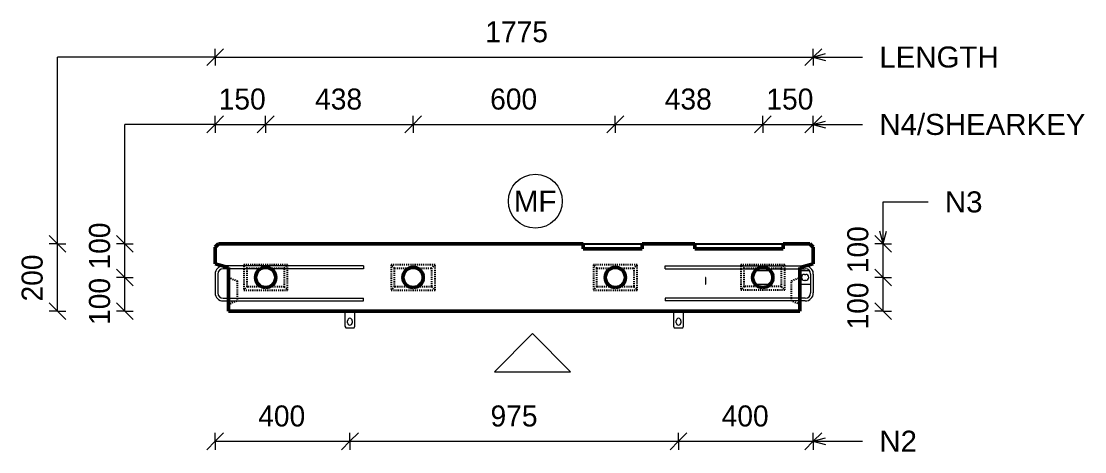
# Model space of a CAD drawing. Header units: millimetres. Extents: x -6666 to 6873, y 1067 to 19439.
# Drawn here: x -6666 to -3511, y 17517 to 18797 of the extents above; entities that cross this region are included whole.
import ezdxf

# ---------------------------------------------------------------- set-up
doc = ezdxf.new("R2010")
doc.units = ezdxf.units.MM
doc.linetypes.add('Dash', pattern=[6.36, 3.18, -3.18])
for name, color, linetype, lineweight in [('A-ANNO-DIMS', 211, 'Continuous', 9), ('A-ANNO-DIMS-25', 211, 'Continuous', 9), ('A-DETL-THIN', 151, 'Continuous', 18), ('A-GENM', 13, 'Continuous', 18), ('A-WALL', 113, 'Continuous', 25), ('A-WALL-HDLN', 110, 'Dash', 25), ('G-ANNO-TEXT', 231, 'Continuous', 9), ('S-RBAR', 171, 'Continuous', 18)]:
    doc.layers.add(name, color=color, linetype=linetype, lineweight=lineweight)
doc.styles.add('Arial', font='arial.ttf', dxfattribs={"height": 62.5})
doc.styles.add('Nirmala UI Semilight', font='NirmalaS.ttf', dxfattribs={"height": 62.5})
doc.dimstyles.new('Arrow_Filled_-_2_5_NI_UI', dxfattribs={"dimscale": 304.8, "dimtxt": 65.460247, "dimasz": 0.164042, "dimexe": 0.082021, "dimexo": 0.0625, "dimgap": 0.082021, "dimtad": 1, "dimdec": 0, "dimzin": 0, "dimdsep": 46, "dimtxsty": 'Nirmala UI Semilight', "dimblk1": 'OBLIQUE', "dimblk2": 'OBLIQUE', "dimsah": 1, "dimcen": 0.09, "dimazin": 0, "dimtfac": 1, "dimtdec": 4, "dimtix": 1, "dimtmove": 0, "dimatfit": 3, "dimfxl": 0.082021, "dimfxlon": 1, "dimtvp": 1, "dimtolj": 1, "dimtzin": 0, "dimarcsym": 2})
doc.dimstyles.new('Arrow_Filled_-_2_5_NI_UI_1', dxfattribs={"dimscale": 304.8, "dimtxt": 65.460247, "dimasz": 0.164042, "dimexe": 0.082021, "dimexo": 0.0625, "dimgap": 0.082021, "dimtad": 1, "dimdec": 0, "dimzin": 0, "dimdsep": 46, "dimtxsty": 'Nirmala UI Semilight', "dimblk1": 'OBLIQUE', "dimblk2": 'OBLIQUE', "dimsah": 1, "dimcen": 0.09, "dimazin": 0, "dimtfac": 1, "dimtdec": 4, "dimtix": 1, "dimtmove": 2, "dimatfit": 3, "dimfxl": 0.082021, "dimfxlon": 1, "dimtvp": 1, "dimtolj": 1, "dimtzin": 0, "dimarcsym": 2})

# ---------------------------------------------------------------- blocks, each defined once
blk = doc.blocks.new('RR spread anchor face based - RR-SA-2_5-150-1726819-Elevation Top')
at = {"layer": 'A-GENM'}
for p, q in [((-5706.2, 17935.4), (-5706.2, 17890.4)), ((-5676.2, 17890.4), (-5676.2, 17935.4)), ((-5698.2, 17900.9), (-5698.2, 17906.9)), ((-5684.2, 17906.9), (-5684.2, 17900.9)), ((-5706.2, 17890.4), (-5703.7, 17885.4)), ((-5703.7, 17885.4), (-5678.7, 17885.4)), ((-5678.7, 17885.4), (-5676.2, 17890.4))]:
    blk.add_line(p, q, dxfattribs=at)
for centre, start, end in [((-5691.2, 17906.9), 0, 180), ((-5691.2, 17900.9), 180, 0)]:
    blk.add_arc(centre, 7, start, end, dxfattribs=at)
blk = doc.blocks.new('RR spread anchor face based - RR-SA-4_0-320-1726835-Elevation Top')
at = {"layer": 'A-GENM'}
for p, q in [((-4444.4, 18055.4), (-4488, 18055.4)), ((-4327.9, 18055.4), (-4356.2, 18055.4)), ((-4316.2, 18052.9), (-4317.8, 18053.7)), ((-4316.2, 18045.8), (-4316.2, 18052.9)), ((-4636.2, 18035.4), (-4636.2, 18015.4)), ((-4635, 18035.4), (-4636.2, 18035.4)), ((-4635, 18015.4), (-4635, 18035.4)), ((-4342.5, 18044.4), (-4338.5, 18044.4)), ((-4338.5, 18026.4), (-4342.5, 18026.4)), ((-4636.2, 18015.4), (-4635, 18015.4)), ((-4488, 18015.4), (-4444.4, 18015.4)), ((-4356.2, 18015.4), (-4324.2, 18015.4))]:
    blk.add_line(p, q, dxfattribs=at)
for centre, start, end in [((-4342.5, 18035.4), 90, 270), ((-4338.5, 18035.4), 270, 90)]:
    blk.add_arc(centre, 9, start, end, dxfattribs=at)
blk = doc.blocks.new('DIMBLOCK1-Elevation Top')
at = {"layer": 'A-ANNO-DIMS-25'}
for p, q in [((-6091.2, 18690.1), (-6066.2, 18715.1)), ((-6091.2, 18690.1), (-6091.2, 18715.1)), ((-4316.2, 18690.1), (-4291.2, 18715.1)), ((-4316.2, 18690.1), (-4316.2, 18715.1)), ((-6091.2, 18690.1), (-6116.2, 18665.1)), ((-6091.2, 18690.1), (-4316.2, 18690.1)), ((-6091.2, 18690.1), (-6091.2, 18665.1)), ((-4316.2, 18690.1), (-4341.2, 18665.1)), ((-4316.2, 18690.1), (-4316.2, 18665.1))]:
    blk.add_line(p, q, dxfattribs=at)
at = {"layer": 'A-ANNO-DIMS-25', "color": 0, "insert": (-5289.4, 18796.7), "char_height": 62.5, "width": 205.664, "attachment_point": 1, "line_spacing_factor": 1.142579, "style": 'Nirmala UI Semilight'}
blk.add_mtext('1775', dxfattribs=at)
blk = doc.blocks.new('_Oblique')
at = {"color": 0, "linetype": 'ByBlock', "lineweight": -2}
blk.add_line((-0.5, -0.5), (0.5, 0.5), dxfattribs=at)
blk = doc.blocks.new('DIMBLOCK2-Elevation Top')
at = {"layer": 'A-ANNO-DIMS-25'}
for p, q in [((-6091.2, 18490.1), (-6066.2, 18515.1)), ((-6091.2, 18490.1), (-6091.2, 18515.1)), ((-5941.2, 18490.1), (-5916.2, 18515.1)), ((-5941.2, 18490.1), (-5941.2, 18515.1)), ((-6091.2, 18490.1), (-6116.2, 18465.1)), ((-6091.2, 18490.1), (-5941.2, 18490.1)), ((-6091.2, 18490.1), (-6091.2, 18465.1)), ((-5941.2, 18490.1), (-5966.2, 18465.1)), ((-5941.2, 18490.1), (-5941.2, 18465.1))]:
    blk.add_line(p, q, dxfattribs=at)
at = {"layer": 'A-ANNO-DIMS-25', "color": 0, "insert": (-6080.5, 18596.7), "char_height": 62.5, "width": 154.248, "attachment_point": 1, "line_spacing_factor": 1.142579, "style": 'Nirmala UI Semilight'}
blk.add_mtext('150', dxfattribs=at)
blk = doc.blocks.new('DIMBLOCK3-Elevation Top')
at = {"layer": 'A-ANNO-DIMS-25'}
for p, q in [((-5941.2, 18490.1), (-5916.2, 18515.1)), ((-5941.2, 18490.1), (-5941.2, 18515.1)), ((-5503.7, 18490.1), (-5478.7, 18515.1)), ((-5503.7, 18490.1), (-5503.7, 18515.1)), ((-5941.2, 18490.1), (-5966.2, 18465.1)), ((-5941.2, 18490.1), (-5503.7, 18490.1)), ((-5941.2, 18490.1), (-5941.2, 18465.1)), ((-5503.7, 18490.1), (-5528.7, 18465.1)), ((-5503.7, 18490.1), (-5503.7, 18465.1))]:
    blk.add_line(p, q, dxfattribs=at)
at = {"layer": 'A-ANNO-DIMS-25', "color": 0, "insert": (-5794.5, 18596.7), "char_height": 62.5, "width": 172.815, "attachment_point": 1, "line_spacing_factor": 1.142579, "style": 'Nirmala UI Semilight'}
blk.add_mtext('438', dxfattribs=at)
blk = doc.blocks.new('DIMBLOCK4-Elevation Top')
at = {"layer": 'A-ANNO-DIMS-25'}
for p, q in [((-5503.7, 18490.1), (-5478.7, 18515.1)), ((-5503.7, 18490.1), (-5503.7, 18515.1)), ((-4903.7, 18490.1), (-4878.7, 18515.1)), ((-4903.7, 18490.1), (-4903.7, 18515.1)), ((-5503.7, 18490.1), (-5528.7, 18465.1)), ((-5503.7, 18490.1), (-4903.7, 18490.1)), ((-5503.7, 18490.1), (-5503.7, 18465.1)), ((-4903.7, 18490.1), (-4928.7, 18465.1)), ((-4903.7, 18490.1), (-4903.7, 18465.1))]:
    blk.add_line(p, q, dxfattribs=at)
at = {"layer": 'A-ANNO-DIMS-25', "color": 0, "insert": (-5275.1, 18596.7), "char_height": 62.5, "width": 171.387, "attachment_point": 1, "line_spacing_factor": 1.142579, "style": 'Nirmala UI Semilight'}
blk.add_mtext('600', dxfattribs=at)
blk = doc.blocks.new('DIMBLOCK5-Elevation Top')
at = {"layer": 'A-ANNO-DIMS-25'}
for p, q in [((-4903.7, 18490.1), (-4878.7, 18515.1)), ((-4903.7, 18490.1), (-4903.7, 18515.1)), ((-4466.2, 18490.1), (-4441.2, 18515.1)), ((-4466.2, 18490.1), (-4466.2, 18515.1)), ((-4903.7, 18490.1), (-4928.7, 18465.1)), ((-4903.7, 18490.1), (-4466.2, 18490.1)), ((-4903.7, 18490.1), (-4903.7, 18465.1)), ((-4466.2, 18490.1), (-4491.2, 18465.1)), ((-4466.2, 18490.1), (-4466.2, 18465.1))]:
    blk.add_line(p, q, dxfattribs=at)
at = {"layer": 'A-ANNO-DIMS-25', "color": 0, "insert": (-4757, 18596.7), "char_height": 62.5, "width": 172.815, "attachment_point": 1, "line_spacing_factor": 1.142579, "style": 'Nirmala UI Semilight'}
blk.add_mtext('438', dxfattribs=at)
blk = doc.blocks.new('DIMBLOCK6-Elevation Top')
at = {"layer": 'A-ANNO-DIMS-25'}
for p, q in [((-4466.2, 18490.1), (-4441.2, 18515.1)), ((-4466.2, 18490.1), (-4466.2, 18515.1)), ((-4316.2, 18490.1), (-4291.2, 18515.1)), ((-4316.2, 18490.1), (-4316.2, 18515.1)), ((-4466.2, 18490.1), (-4491.2, 18465.1)), ((-4466.2, 18490.1), (-4316.2, 18490.1)), ((-4466.2, 18490.1), (-4466.2, 18465.1)), ((-4316.2, 18490.1), (-4341.2, 18465.1)), ((-4316.2, 18490.1), (-4316.2, 18465.1))]:
    blk.add_line(p, q, dxfattribs=at)
at = {"layer": 'A-ANNO-DIMS-25', "color": 0, "insert": (-4455.5, 18596.7), "char_height": 62.5, "width": 154.248, "attachment_point": 1, "line_spacing_factor": 1.142579, "style": 'Nirmala UI Semilight'}
blk.add_mtext('150', dxfattribs=at)
blk = doc.blocks.new('DIMBLOCK7-Elevation Top')
at = {"layer": 'A-ANNO-DIMS-25'}
for p, q in [((-6091.2, 17548.4), (-6116.2, 17523.4)), ((-6091.2, 17548.4), (-6066.2, 17573.4)), ((-6091.2, 17548.4), (-6091.2, 17573.4)), ((-6091.2, 17548.4), (-5691.2, 17548.4)), ((-6091.2, 17548.4), (-6091.2, 17523.4)), ((-5691.2, 17548.4), (-5716.2, 17523.4)), ((-5691.2, 17548.4), (-5666.2, 17573.4)), ((-5691.2, 17548.4), (-5691.2, 17573.4)), ((-5691.2, 17548.4), (-5691.2, 17523.4))]:
    blk.add_line(p, q, dxfattribs=at)
at = {"layer": 'A-ANNO-DIMS-25', "color": 0, "insert": (-5963.2, 17655), "char_height": 62.5, "width": 172.815, "attachment_point": 1, "line_spacing_factor": 1.142579, "style": 'Nirmala UI Semilight'}
blk.add_mtext('400', dxfattribs=at)
blk = doc.blocks.new('DIMBLOCK8-Elevation Top')
at = {"layer": 'A-ANNO-DIMS-25'}
for p, q in [((-5691.2, 17548.4), (-5716.2, 17523.4)), ((-5691.2, 17548.4), (-5666.2, 17573.4)), ((-5691.2, 17548.4), (-5691.2, 17573.4)), ((-5691.2, 17548.4), (-4716.2, 17548.4)), ((-5691.2, 17548.4), (-5691.2, 17523.4)), ((-4716.2, 17548.4), (-4741.2, 17523.4)), ((-4716.2, 17548.4), (-4691.2, 17573.4)), ((-4716.2, 17548.4), (-4716.2, 17573.4)), ((-4716.2, 17548.4), (-4716.2, 17523.4))]:
    blk.add_line(p, q, dxfattribs=at)
at = {"layer": 'A-ANNO-DIMS-25', "color": 0, "insert": (-5273.9, 17655), "char_height": 62.5, "width": 168.53, "attachment_point": 1, "line_spacing_factor": 1.142579, "style": 'Nirmala UI Semilight'}
blk.add_mtext('975', dxfattribs=at)
blk = doc.blocks.new('DIMBLOCK9-Elevation Top')
at = {"layer": 'A-ANNO-DIMS-25'}
for p, q in [((-4716.2, 17548.4), (-4741.2, 17523.4)), ((-4716.2, 17548.4), (-4691.2, 17573.4)), ((-4716.2, 17548.4), (-4716.2, 17573.4)), ((-4716.2, 17548.4), (-4316.2, 17548.4)), ((-4716.2, 17548.4), (-4716.2, 17523.4)), ((-4316.2, 17548.4), (-4341.2, 17523.4)), ((-4316.2, 17548.4), (-4291.2, 17573.4)), ((-4316.2, 17548.4), (-4316.2, 17573.4)), ((-4316.2, 17548.4), (-4316.2, 17523.4))]:
    blk.add_line(p, q, dxfattribs=at)
at = {"layer": 'A-ANNO-DIMS-25', "color": 0, "insert": (-4588.2, 17655), "char_height": 62.5, "width": 172.815, "attachment_point": 1, "line_spacing_factor": 1.142579, "style": 'Nirmala UI Semilight'}
blk.add_mtext('400', dxfattribs=at)
blk = doc.blocks.new('DIMBLOCK10-Elevation Top')
at = {"layer": 'A-ANNO-DIMS-25'}
for p, q in [((-4109, 18035.4), (-4134, 18060.4)), ((-4109, 18035.4), (-4134, 18035.4)), ((-4109, 17935.4), (-4109, 18035.4)), ((-4109, 18035.4), (-4084, 18010.4)), ((-4109, 18035.4), (-4084, 18035.4)), ((-4109, 17935.4), (-4134, 17960.4)), ((-4109, 17935.4), (-4134, 17935.4)), ((-4109, 17935.4), (-4084, 17910.4)), ((-4109, 17935.4), (-4084, 17935.4))]:
    blk.add_line(p, q, dxfattribs=at)
at = {"layer": 'A-ANNO-DIMS-25', "color": 0, "insert": (-4215.6, 17880.9), "char_height": 62.5, "width": 154.248, "attachment_point": 1, "rotation": 90, "line_spacing_factor": 1.142579, "style": 'Nirmala UI Semilight'}
blk.add_mtext('100', dxfattribs=at)
blk = doc.blocks.new('DIMBLOCK11-Elevation Top')
at = {"layer": 'A-ANNO-DIMS-25'}
for p, q in [((-4109, 18135.4), (-4134, 18160.4)), ((-4109, 18135.4), (-4134, 18135.4)), ((-4109, 18035.4), (-4109, 18135.4)), ((-4109, 18135.4), (-4084, 18110.4)), ((-4109, 18135.4), (-4084, 18135.4)), ((-4109, 18035.4), (-4134, 18060.4)), ((-4109, 18035.4), (-4134, 18035.4)), ((-4109, 18035.4), (-4084, 18010.4)), ((-4109, 18035.4), (-4084, 18035.4))]:
    blk.add_line(p, q, dxfattribs=at)
at = {"layer": 'A-ANNO-DIMS-25', "color": 0, "insert": (-4215.6, 18048.1), "char_height": 62.5, "width": 154.248, "attachment_point": 1, "rotation": 90, "line_spacing_factor": 1.142579, "style": 'Nirmala UI Semilight'}
blk.add_mtext('100', dxfattribs=at)
blk = doc.blocks.new('DIMBLOCK12-Elevation Top')
at = {"layer": 'A-ANNO-DIMS-25'}
for p, q in [((-6558.8, 18135.4), (-6583.8, 18160.4)), ((-6558.8, 18135.4), (-6583.8, 18135.4)), ((-6558.8, 17935.4), (-6558.8, 18135.4)), ((-6558.8, 18135.4), (-6533.8, 18110.4)), ((-6558.8, 18135.4), (-6533.8, 18135.4)), ((-6558.8, 17935.4), (-6583.8, 17960.4)), ((-6558.8, 17935.4), (-6583.8, 17935.4)), ((-6558.8, 17935.4), (-6533.8, 17910.4)), ((-6558.8, 17935.4), (-6533.8, 17935.4))]:
    blk.add_line(p, q, dxfattribs=at)
at = {"layer": 'A-ANNO-DIMS-25', "color": 0, "insert": (-6665.4, 17964), "char_height": 62.5, "width": 171.387, "attachment_point": 1, "rotation": 90, "line_spacing_factor": 1.142579, "style": 'Nirmala UI Semilight'}
blk.add_mtext('200', dxfattribs=at)
blk = doc.blocks.new('DIMBLOCK13-Elevation Top')
at = {"layer": 'A-ANNO-DIMS-25'}
for p, q in [((-6358.8, 18035.4), (-6383.8, 18060.4)), ((-6358.8, 18035.4), (-6383.8, 18035.4)), ((-6358.8, 17935.4), (-6358.8, 18035.4)), ((-6358.8, 18035.4), (-6333.8, 18010.4)), ((-6358.8, 18035.4), (-6333.8, 18035.4)), ((-6358.8, 17935.4), (-6383.8, 17960.4)), ((-6358.8, 17935.4), (-6383.8, 17935.4)), ((-6358.8, 17935.4), (-6333.8, 17910.4)), ((-6358.8, 17935.4), (-6333.8, 17935.4))]:
    blk.add_line(p, q, dxfattribs=at)
at = {"layer": 'A-ANNO-DIMS-25', "color": 0, "insert": (-6465.4, 17894.3), "char_height": 62.5, "width": 154.248, "attachment_point": 1, "rotation": 90, "line_spacing_factor": 1.142579, "style": 'Nirmala UI Semilight'}
blk.add_mtext('100', dxfattribs=at)
blk = doc.blocks.new('DIMBLOCK14-Elevation Top')
at = {"layer": 'A-ANNO-DIMS-25'}
for p, q in [((-6358.8, 18135.4), (-6383.8, 18160.4)), ((-6358.8, 18135.4), (-6383.8, 18135.4)), ((-6358.8, 18035.4), (-6358.8, 18135.4)), ((-6358.8, 18135.4), (-6333.8, 18110.4)), ((-6358.8, 18135.4), (-6333.8, 18135.4)), ((-6358.8, 18035.4), (-6383.8, 18060.4)), ((-6358.8, 18035.4), (-6383.8, 18035.4)), ((-6358.8, 18035.4), (-6333.8, 18010.4)), ((-6358.8, 18035.4), (-6333.8, 18035.4))]:
    blk.add_line(p, q, dxfattribs=at)
at = {"layer": 'A-ANNO-DIMS-25', "color": 0, "insert": (-6465.4, 18059.1), "char_height": 62.5, "width": 154.248, "attachment_point": 1, "rotation": 90, "line_spacing_factor": 1.142579, "style": 'Nirmala UI Semilight'}
blk.add_mtext('100', dxfattribs=at)

msp = doc.modelspace()

# ---------------------------------------------------------------- linework, layer by layer
at = {"layer": 'A-DETL-THIN'}
for p, q in [((-6558.8, 18135.4), (-6558.8, 18690.1)), ((-6091.2, 18690.1), (-6558.8, 18690.1)), ((-6358.8, 18135.4), (-6358.8, 18490.1)), ((-6091.2, 18490.1), (-6358.8, 18490.1)), ((-5149.4, 17868.4), (-5262.6, 17755.2)), ((-5036.3, 17755.2), (-5149.4, 17868.4)), ((-5262.6, 17755.2), (-5036.3, 17755.2))]:
    msp.add_line(p, q, dxfattribs=at)
msp.add_circle((-5141, 18261.8), 80, dxfattribs=at)
at = {"layer": 'A-WALL', "lineweight": 50}
for p, q in [((-6081.2, 18135.4), (-6091.2, 18125.4)), ((-6091.2, 18125.4), (-6091.2, 18075.4)), ((-4999.1, 18135.4), (-6081.2, 18135.4)), ((-4999.1, 18120.4), (-4999.1, 18135.4)), ((-4824.2, 18120.4), (-4999.1, 18120.4)), ((-4667.5, 18135.4), (-4824.2, 18135.4)), ((-4824.2, 18135.4), (-4824.2, 18120.4)), ((-4667.5, 18120.4), (-4667.5, 18135.4)), ((-4405.8, 18120.4), (-4667.5, 18120.4)), ((-4326.2, 18135.4), (-4405.8, 18135.4)), ((-4405.8, 18135.4), (-4405.8, 18120.4)), ((-4316.2, 18125.4), (-4326.2, 18135.4)), ((-4316.2, 18075.4), (-4316.2, 18125.4)), ((-6091.2, 18075.4), (-6051.2, 18065.4)), ((-6051.2, 18065.4), (-6051.2, 17935.4)), ((-4356.2, 18065.4), (-4316.2, 18075.4)), ((-4356.2, 17935.4), (-4356.2, 18065.4)), ((-6051.2, 17935.4), (-4356.2, 17935.4))]:
    msp.add_line(p, q, dxfattribs=at)
at = {"layer": 'A-WALL'}
for p, q in [((-4999.1, 18135.4), (-4824.2, 18135.4)), ((-4667.5, 18135.4), (-4405.8, 18135.4))]:
    msp.add_line(p, q, dxfattribs=at)
at = {"layer": 'A-WALL', "lineweight": 50}
for centre, start, end in [((-5941.2, 18035.4), 90, 270), ((-5941.2, 18035.4), 270, 90), ((-5503.7, 18035.4), 90, 270), ((-5503.7, 18035.4), 270, 90), ((-4903.7, 18035.4), 90, 270), ((-4903.7, 18035.4), 270, 90), ((-4466.2, 18035.4), 90, 270), ((-4466.2, 18035.4), 270, 90)]:
    msp.add_arc(centre, 30, start, end, dxfattribs=at)
at = {"layer": 'A-WALL-HDLN'}
for p, q in [((-5876.2, 18072.9), (-6006.2, 18072.9)), ((-6006.2, 18072.9), (-6006.2, 18069.5)), ((-6002.7, 18069.5), (-6006.2, 18072.9)), ((-6006.2, 18069.4), (-6006.2, 18061.5)), ((-6006.2, 18061.4), (-6006.2, 17997.9)), ((-5996.2, 18062.9), (-6002.6, 18069.4)), ((-5996.2, 18062.9), (-5953.2, 18062.9)), ((-5996.2, 18061.5), (-5996.2, 18062.9)), ((-5996.2, 18007.9), (-5996.2, 18061.4)), ((-5929.2, 18062.9), (-5886.2, 18062.9)), ((-5879.7, 18069.4), (-5886.2, 18062.9)), ((-5886.2, 18062.9), (-5886.2, 18061.5)), ((-5886.2, 18061.4), (-5886.2, 18007.9)), ((-5876.2, 18072.9), (-5879.6, 18069.5)), ((-5876.2, 18069.5), (-5876.2, 18072.9)), ((-5876.2, 18061.5), (-5876.2, 18069.4)), ((-5876.2, 17997.9), (-5876.2, 18061.4)), ((-5438.7, 18072.9), (-5568.7, 18072.9)), ((-5568.7, 18072.9), (-5568.7, 17997.9)), ((-5558.7, 18062.9), (-5568.7, 18072.9)), ((-5558.7, 18062.9), (-5515.7, 18062.9)), ((-5558.7, 18007.9), (-5558.7, 18062.9)), ((-5491.7, 18062.9), (-5448.7, 18062.9)), ((-5438.7, 18072.9), (-5448.7, 18062.9)), ((-5448.7, 18062.9), (-5448.7, 18007.9)), ((-5438.7, 17997.9), (-5438.7, 18072.9)), ((-4838.7, 18072.9), (-4968.7, 18072.9)), ((-4968.7, 18072.9), (-4968.7, 17997.9)), ((-4958.7, 18062.9), (-4968.7, 18072.9)), ((-4958.7, 18062.9), (-4915.7, 18062.9)), ((-4958.7, 18007.9), (-4958.7, 18062.9)), ((-4891.7, 18062.9), (-4848.7, 18062.9)), ((-4838.7, 18072.9), (-4848.7, 18062.9)), ((-4848.7, 18062.9), (-4848.7, 18007.9)), ((-4838.7, 17997.9), (-4838.7, 18072.9)), ((-4401.2, 18073.1), (-4531.2, 18073.1)), ((-4531.2, 18073.1), (-4531.2, 18069.5)), ((-4527.6, 18069.5), (-4531.2, 18073.1)), ((-4531.2, 18069.4), (-4531.2, 18061.5)), ((-4531.2, 18061.4), (-4531.2, 17998.1)), ((-4521.2, 18063.1), (-4527.5, 18069.4)), ((-4521.2, 18063.1), (-4477.9, 18063.1)), ((-4521.2, 18061.5), (-4521.2, 18063.1)), ((-4521.2, 18008.1), (-4521.2, 18061.4)), ((-4454.5, 18063.1), (-4411.2, 18063.1)), ((-4404.9, 18069.4), (-4411.2, 18063.1)), ((-4411.2, 18063.1), (-4411.2, 18061.5)), ((-4411.2, 18061.4), (-4411.2, 18008.1)), ((-4401.2, 18073.1), (-4404.8, 18069.5)), ((-4401.2, 18069.5), (-4401.2, 18073.1)), ((-4401.2, 18061.5), (-4401.2, 18069.4)), ((-4401.2, 17998.1), (-4401.2, 18061.4)), ((-6051.2, 18035.4), (-6026.2, 18025.4)), ((-6026.2, 18025.4), (-6026.2, 17973.5)), ((-4381.2, 18025.4), (-4356.2, 18035.4)), ((-4381.2, 17973.5), (-4381.2, 18025.4)), ((-5996.2, 18007.9), (-6006.2, 17997.9)), ((-6006.2, 17997.9), (-5876.2, 17997.9)), ((-5953.2, 18007.9), (-5996.2, 18007.9)), ((-5886.2, 18007.9), (-5929.2, 18007.9)), ((-5886.2, 18007.9), (-5876.2, 17997.9)), ((-5558.7, 18007.9), (-5568.7, 17997.9)), ((-5568.7, 17997.9), (-5438.7, 17997.9)), ((-5515.7, 18007.9), (-5558.7, 18007.9)), ((-5448.7, 18007.9), (-5491.7, 18007.9)), ((-5448.7, 18007.9), (-5438.7, 17997.9)), ((-4958.7, 18007.9), (-4968.7, 17997.9)), ((-4968.7, 17997.9), (-4838.7, 17997.9)), ((-4915.7, 18007.9), (-4958.7, 18007.9)), ((-4848.7, 18007.9), (-4891.7, 18007.9)), ((-4848.7, 18007.9), (-4838.7, 17997.9)), ((-4521.2, 18008.1), (-4531.2, 17998.1)), ((-4531.2, 17998.1), (-4401.2, 17998.1)), ((-4478.5, 18008.1), (-4521.2, 18008.1)), ((-4411.2, 18008.1), (-4453.9, 18008.1)), ((-4411.2, 18008.1), (-4401.2, 17998.1)), ((-6026.3, 17965.4), (-6051.2, 17955.4)), ((-6026.2, 17973.4), (-6026.2, 17965.4)), ((-4381.2, 17965.4), (-4381.2, 17973.4)), ((-4356.2, 17955.5), (-4381.1, 17965.4))]:
    msp.add_line(p, q, dxfattribs=at)
at = {"layer": 'G-ANNO-TEXT', "color": 10}
for p, q in [((-4317.4, 18690.3), (-4279.9, 18700.4)), ((-4317.4, 18690.3), (-4279.9, 18680.3)), ((-4317.4, 18690.3), (-4170.3, 18690.3)), ((-4317.4, 18490), (-4279.9, 18500.1)), ((-4317.4, 18490), (-4279.9, 18480)), ((-4317.4, 18490), (-4170.3, 18490)), ((-4109, 18259.9), (-3975.8, 18259.9)), ((-4109, 18135.8), (-4109, 18259.9)), ((-4109, 18135.8), (-4119.1, 18173.3)), ((-4109, 18135.8), (-4099, 18173.3)), ((-4317.4, 17548.6), (-4279.9, 17558.7)), ((-4317.4, 17548.6), (-4279.9, 17538.6)), ((-4317.4, 17548.6), (-4170.3, 17548.6))]:
    msp.add_line(p, q, dxfattribs=at)
at = {"layer": 'S-RBAR'}
for p, q in [((-5651.2, 18069.4), (-6067.2, 18069.4)), ((-5651.2, 18061.4), (-6067.2, 18061.4)), ((-5651.2, 18069.4), (-5651.2, 18061.4)), ((-4756.2, 18069.4), (-4340.2, 18069.4)), ((-4756.2, 18061.4), (-4756.2, 18069.4)), ((-4756.2, 18061.4), (-4340.2, 18061.4)), ((-6091.2, 18045.4), (-6091.2, 17989.4)), ((-6083.2, 18045.4), (-6083.2, 17989.4)), ((-4324.2, 18045.4), (-4324.2, 17989.4)), ((-4316.2, 18045.4), (-4316.2, 17989.4)), ((-6067.2, 17973.4), (-5651.2, 17973.4)), ((-6067.2, 17965.4), (-5651.2, 17965.4)), ((-5651.2, 17965.4), (-5651.2, 17973.4)), ((-4340.2, 17973.4), (-4756.2, 17973.4)), ((-4756.2, 17973.4), (-4756.2, 17965.4)), ((-4340.2, 17965.4), (-4756.2, 17965.4))]:
    msp.add_line(p, q, dxfattribs=at)
for centre, radius, start, end in [((-6067.2, 18045.4), 24, 90, 180), ((-6067.2, 18045.4), 16, 90, 180), ((-4340.2, 18045.4), 24, 0, 90), ((-4340.2, 18045.4), 16, 0, 90), ((-6067.2, 17989.4), 24, 180, 270), ((-6067.2, 17989.4), 16, 180, 270), ((-4340.2, 17989.4), 16, 270, 0), ((-4340.2, 17989.4), 24, 270, 360)]:
    msp.add_arc(centre, radius, start, end, dxfattribs=at)

# ---------------------------------------------------------------- block references
at = {"layer": 'A-GENM'}
for name, p in [('RR spread anchor face based - RR-SA-4_0-320-1726835-Elevation Top', (0, 0)), ('RR spread anchor face based - RR-SA-2_5-150-1726819-Elevation Top', (0, 0)), ('RR spread anchor face based - RR-SA-2_5-150-1726819-Elevation Top', (975, 0))]:
    msp.add_blockref(name, p, dxfattribs=at)

# ---------------------------------------------------------------- texts
at = {"layer": 'G-ANNO-TEXT', "color": 7, "char_height": 62.5, "attachment_point": 1, "style": 'Arial'}
for s, insert, width in [('LENGTH', (-4120.3, 18721.6), 428.903), ('N4/SHEARKEY', (-4120.3, 18521.3), 737.552), ('MF', (-5204.7, 18293), 150.316), ('N3', (-3925.8, 18291.1), 134.283), ('N2', (-4120.3, 17579.9), 134.283)]:
    msp.add_mtext(s, dxfattribs=dict(at, insert=insert, width=width))

# ---------------------------------------------------------------- dimensions: what is measured, and where the dimension line sits
at = {"layer": 'A-ANNO-DIMS'}
for base, p1, p2, override, picture, middle in [((-4316.2, 18690.1), (-6091.2, 18665.1), (-4316.2, 18665.1), {"dimpost": '<>', "dimfxl": 1775}, 'DIMBLOCK1-Elevation Top', (-5203.7, 18747.6)), ((-5941.2, 18490.1), (-6091.2, 18465.1), (-5941.2, 18465.1), {"dimpost": '<>', "dimfxl": 150}, 'DIMBLOCK2-Elevation Top', (-6016.2, 18547.6)), ((-5503.6961698, 18490.1320428), (-5941.1961698, 18465.1320428), (-5503.6961698, 18465.1320428), {"dimpost": '<>', "dimfxl": 437.5}, 'DIMBLOCK3-Elevation Top', (-5722.4461698, 18547.4498602)), ((-4903.7, 18490.1), (-5503.7, 18465.1), (-4903.7, 18465.1), {"dimpost": '<>', "dimfxl": 600}, 'DIMBLOCK4-Elevation Top', (-5203.7, 18547.4)), ((-4466.1961698, 18490.1320428), (-4903.6961698, 18465.1320428), (-4466.1961698, 18465.1320428), {"dimpost": '<>', "dimfxl": 437.5}, 'DIMBLOCK5-Elevation Top', (-4684.9461698, 18547.4498602)), ((-4316.2, 18490.1), (-4466.2, 18465.1), (-4316.2, 18465.1), {"dimpost": '<>', "dimfxl": 150}, 'DIMBLOCK6-Elevation Top', (-4391.2, 18547.6)), ((-5691.2, 17548.4), (-6091.2, 17573.4), (-5691.2, 17573.4), {"dimpost": '<>', "dimfxl": 400}, 'DIMBLOCK7-Elevation Top', (-5891.2, 17605.7)), ((-4716.2, 17548.4), (-5691.2, 17573.4), (-4716.2, 17573.4), {"dimpost": '<>', "dimfxl": 975}, 'DIMBLOCK8-Elevation Top', (-5203.7, 17605.8)), ((-4316.2, 17548.4), (-4716.2, 17573.4), (-4316.2, 17573.4), {"dimpost": '<>', "dimfxl": 400}, 'DIMBLOCK9-Elevation Top', (-4516.2, 17605.7))]:
    dim = msp.add_linear_dim(base=base, p1=p1, p2=p2, dimstyle='Arrow_Filled_-_2_5_NI_UI', override=override, dxfattribs=at)
    dim.commit()
    dim.dimension.update_dxf_attribs({"geometry": picture, "text_midpoint": middle})
for base, p1, p2, picture, middle in [((-6358.8, 18135.4), (-6333.8, 18035.4), (-6333.8, 18135.4), 'DIMBLOCK14-Elevation Top', (-6423.7, 18136.2)), ((-4109, 18135.4), (-4134, 18035.4), (-4134, 18135.4), 'DIMBLOCK11-Elevation Top', (-4173.9, 18125.3)), ((-6358.8, 18035.4), (-6333.8, 17935.4), (-6333.8, 18035.4), 'DIMBLOCK13-Elevation Top', (-6423.7, 17971.4)), ((-4109, 18035.4), (-4134, 17935.4), (-4134, 18035.4), 'DIMBLOCK10-Elevation Top', (-4173.9, 17958))]:
    dim = msp.add_linear_dim(base=base, p1=p1, p2=p2, angle=90, dimstyle='Arrow_Filled_-_2_5_NI_UI_1', override={"dimpost": '<>', "dimfxl": 100}, dxfattribs=at)
    dim.commit()
    dim.dimension.update_dxf_attribs({"geometry": picture, "text_midpoint": middle, "dimtype": 160, "text_rotation": 90})
dim = msp.add_linear_dim(base=(-6558.8, 18135.4), p1=(-6533.8, 17935.4), p2=(-6533.8, 18135.4), angle=90, dimstyle='Arrow_Filled_-_2_5_NI_UI', override={"dimpost": '<>', "dimfxl": 200}, dxfattribs=at)
dim.commit()
dim.dimension.update_dxf_attribs({"geometry": 'DIMBLOCK12-Elevation Top', "text_midpoint": (-6616.1, 18035.4)})

doc.saveas('drawing.dxf')
